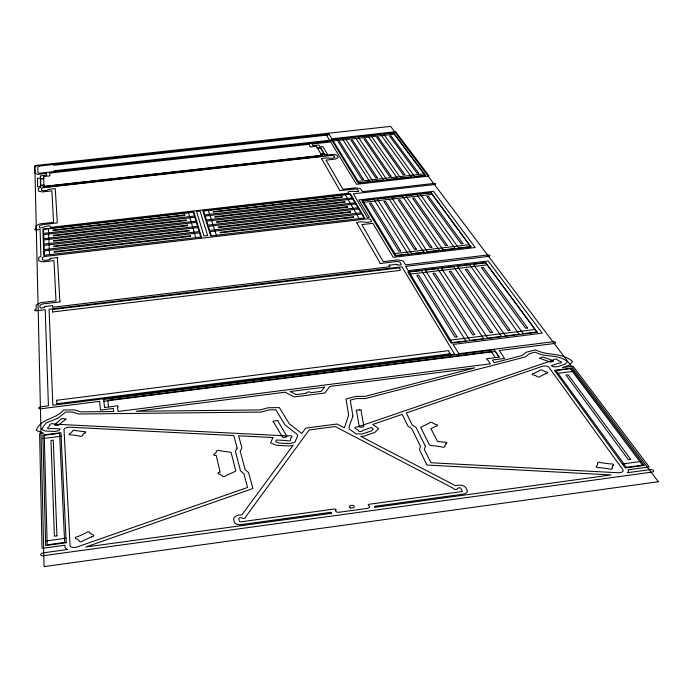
<?xml version="1.0" encoding="UTF-8"?>
<svg xmlns="http://www.w3.org/2000/svg" width="693" height="693" viewBox="0 0 693 693"><rect width="100%" height="100%" fill="white"/><g stroke="black" fill="none" stroke-linecap="round" stroke-linejoin="round"><path stroke-width="1.04" d="M48.397 189.397L55.275 188.617L57.302 222.843L41.519 224.887L39.423 225.866L39.484 227.884C40.748 228.898 51.152 223.163 50.502 227.373L348.57 193.217C345.409 189.882 358.012 192.212 358.688 191.32L357.562 189.466L355.128 189.024L339.916 190.584L321.647 158.81M321.639 158.749C326.264 156.635 330.968 159.546 334.918 157.467L333.939 155.838L331.678 155.457L43.46 187.673L41.502 188.539L41.554 190.306L43.572 190.74L47.133 190.341L48.423 189.484M37.543 165.289L34.737 167.143L34.875 173.129L37.794 174.393L46.474 173.432L46.552 175.208L40.445 175.883L40.515 177.954L37.457 178.3L37.682 186.789L40.8 186.443L40.826 187.353L38.314 188.47L38.384 191.095L42.29 191.926L51.888 190.852L53.543 222.34L40.081 223.874L36.027 225.771L36.097 228.811A1.611 0.554 -7.3 0 0 34.728 229.556A1.611 0.554 -7.3 0 0 36.331 229.894L40.107 229.47L40.896 256.384L38.687 257.458L38.773 260.793L43.174 261.885L53.976 260.62L55.994 300.84L40.722 302.668L36.123 305.05L36.209 309.355A1.828 0.719 -7.9 0 0 34.65 310.308A1.828 0.719 -7.9 0 0 36.478 310.767L45.21 309.719L48.423 405.812L40.922 406.765A2.235 1.005 -8.7 0 0 38.73 408.056A2.235 1.005 -8.7 0 0 40.974 408.783L99.61 401.325L100.485 410.091L113.323 408.446L113.687 411.521L80.847 411.876L74.368 409.866L63.565 409.987C56.012 419.568 40.922 417.914 36.261 430.405L43.546 433.186L39.605 433.697L42.03 548.354L64.951 545.218L65.055 547.444A10.473 5.561 -9.6 0 0 67.619 549.506L43.356 552.841A2.668 1.421 -10.4 0 0 40.748 554.634A2.668 1.421 -10.4 0 0 43.416 555.699L651.905 472.098A2.599 1.282 4.1 0 0 653.612 470.495A2.599 1.282 4.1 0 0 650.034 469.62L627.546 472.695A10.23 5.068 3.5 0 0 628.222 469.802L649.194 466.926L573.094 366.233L562.37 367.611L569.213 365.254L572.522 361.443C561.902 352.131 547.366 356.124 535.507 349.844L526.256 352.243L522.124 355.518L494.213 362.76L492.428 360.014L504.573 358.463L499.255 350.511L554.218 343.529A2.166 0.927 0.9 0 0 555.604 342.368A2.166 0.927 0.9 0 0 552.875 341.744L458.827 353.69L453.179 344.421L542.186 333.186L488.236 260.984L408.212 270.634L405.613 266.363L488.574 256.384A1.888 0.719 -0.8 0 0 489.873 255.483A1.888 0.719 -0.8 0 0 487.534 255.015L405.552 264.865L403.213 261.044L397.791 259.901L383.238 261.642L361.833 224.619L372.886 223.328L393.226 257.32L475.181 247.522L433.454 191.32L358.879 199.905L369.317 217.359L367.403 217.585L353.291 193.849L434.45 184.537A1.663 0.563 -1.9 0 0 435.654 183.818A1.663 0.563 -1.9 0 0 433.636 183.472L362.361 191.64L360.525 188.652L355.821 187.794L342.914 189.267L325.996 160.135L335.213 159.104L338.219 157.519L336.746 155.102L332.371 154.366L324.818 155.206L324.549 154.756L327.538 154.426L322.912 146.587L319.967 146.916L318.849 145.002L312.976 145.651L312.041 144.005L330.63 141.944L356.523 184.321L429.123 176.039L395.651 131.731L331.852 138.782L328.421 133.238M45.556 541.008L66 538.218M622.427 463.981L641.302 461.408M42.966 438.582L61.097 436.235M556.722 373.484L573.613 371.301M103.881 401.247L495.365 351.464L499.133 357.146L489.405 358.385A2.053 0.91 -0.1 0 0 486.746 358.905A2.053 0.91 -0.1 0 0 487.907 360.074L490.332 363.842L118.035 411.503L117.533 407.38A2.096 0.962 -7.4 0 0 117.758 406.003A2.096 0.962 -7.4 0 0 114.821 406.193L104.53 407.51M449.341 340.272L535.178 329.461M409.242 274.263L487.283 264.83M393.78 253.707L469.369 244.69M362.855 202.391L432.328 194.378M357.19 181.488L424.194 173.856M332.319 141.069L394.473 134.191M499.151 357.146L494.282 349.792L103.673 399.419L104.548 407.501M495.287 357.64L491.554 351.949A2.027 0.884 -0.1 0 1 490.731 351.602L108.437 400.207A2.079 0.944 -7.5 0 1 107.917 400.736L108.61 406.99M364.007 217.974L361.668 214.007L210.014 231.627L211.313 235.767M345.131 194.438L359.139 218.607M208.195 210.135L216.337 235.239M200.71 236.997L199.471 232.848L44.274 250.883L44.43 255.206M188.427 212.404L195.712 237.638M48.415 228.456L49.55 254.669M65.956 419.1L58.714 424.982A1.351 0.624 -8.6 0 1 57.155 425.407L55.423 425.32A1.351 0.624 -8.6 0 1 54.773 424.454L61.989 418.485L65.956 419.1M52.503 311.98L399.185 270.513C401.94 271.032 399.385 266.892 397.721 268.052L53.37 309.407L52.417 309.849L52.521 311.937M356.817 222.834L379.998 262.803A1.265 0.485 -2.4 0 0 380.379 263.47A1.265 0.485 -2.4 0 0 382.12 263.262L397.106 261.46L399.913 262.049L401.342 264.423L400.459 264.995L396.76 264.969A1.265 0.494 -2.2 0 0 396.275 264.336A1.265 0.494 -2.2 0 0 394.568 264.553L390.843 264.995A1.273 0.494 -2.3 0 0 389.094 265.211A1.273 0.494 -2.3 0 0 389.483 265.878L389.986 266.736L52.555 307.294L52.521 306.349A1.308 0.511 -7.6 0 0 52.486 305.622A1.308 0.511 -7.6 0 0 50.65 305.847L46.743 306.315A1.308 0.511 -7.7 0 0 44.941 306.514A1.308 0.511 -7.7 0 0 44.863 307.242L41.268 308.151L40.047 307.813L39.977 305.223L42.351 303.984L58.073 302.105A1.299 0.511 -7.5 0 0 59.901 301.879A1.299 0.511 -7.5 0 0 59.858 301.16L57.45 258.22A1.213 0.442 -7.2 0 0 57.415 257.588A1.213 0.442 -7.2 0 0 55.709 257.787L52.088 258.212A1.213 0.442 -7.3 0 0 50.381 258.411A1.213 0.442 -7.3 0 0 50.407 259.043L48.623 259.918L44.612 260.386L42.342 259.823L42.273 257.588L44.473 256.505L367.905 218.806L370.478 219.309L371.708 221.353C367.654 223.934 361.07 220.287 356.826 222.791M539.717 358.307L549.904 361.893A1.308 0.58 1 0 0 551.515 361.902L552.919 361.425A1.308 0.58 1 0 0 552.875 360.516L542.688 356.947L539.726 358.29M425.407 446.249L424.376 449.497L430.925 462.733L618.078 472.739A5.076 2.512 3.5 0 0 623.206 470.209L548.683 366.935A4.409 1.958 1 0 0 542.212 366.372L406.28 412.941L412.248 425.008L416.043 427.46L425.407 446.249M420.486 446.413L419.438 449.662L426.949 465.038L611.113 474.948L374.644 507.389A8.169 4.34 -2.1 0 0 374.731 506.288L462.872 494.196A6.124 3.179 0.2 0 0 467.195 490.297L465.826 487.673A6.601 3.422 0.1 0 0 455.596 485.776L360.706 436.356L363.92 436.174L374.904 432.38L378.699 428.681L372.756 424.437L402.183 414.353L407.9 426.048L411.677 428.499L420.486 446.413M352.936 416.069L348.96 427.061L349.263 428.967L355.959 433.887L362.422 433.948L371.292 430.89L373.276 428.967L371.301 427.538L362.69 430.5A2.174 1.057 -2.4 0 1 360.299 431.505A2.174 1.057 -2.4 0 1 358.385 430.396L356.358 428.924A2.166 1.048 -2.5 0 1 354.998 427.642A2.166 1.048 -2.5 0 1 357.735 426.888L553.438 360.014A2.053 0.901 1.1 0 1 555.491 359.139A2.053 0.901 1.1 0 1 557.544 360.065L559.814 361.322A2.062 0.91 1.2 0 1 561.408 362.413A2.062 0.91 1.2 0 1 558.974 363.08L551.411 365.679L553.594 366.9L557.674 366.666L565.445 363.99L567.437 361.72C558.194 353.751 545.434 357.934 535.247 352.139L529.539 353.629L525.415 356.912L365.367 398.562L356.531 398.562L350.286 400.173L352.936 416.069M348.64 415.211L344.378 427.858L337.032 424.029L305.743 428.127L301.801 433.489L289.258 423.821L279.366 407.614L268.191 407.744L260.092 409.935L136.14 411.278L285.1 392.186L294.317 396.916L324.87 392.992L329.773 386.46L474.74 367.879L364.942 396.396L356.133 396.387L346.024 399.003L348.64 415.211M612.768 465.644L611.962 467.81A1.949 0.962 3.3 0 1 611.503 469.135A1.949 0.962 3.3 0 1 608.783 468.789L599.124 467.524A1.94 0.962 3 0 1 596.439 467.134A1.94 0.962 3 0 1 597.002 465.826L597.842 463.686A1.932 0.953 3 0 1 598.31 462.387A1.932 0.953 3 0 1 600.996 462.707L610.611 463.964A1.94 0.962 3.3 0 1 613.296 464.345A1.94 0.962 3.3 0 1 612.768 465.644M297.695 435.732L294.768 442.437L289.302 443.589L278.95 443.061L275.719 441.805L276.507 440.003L286.538 440.523A2.183 1.065 -4 0 0 289.466 440.835A2.183 1.065 -4 0 0 290.41 439.345L291.19 437.491A2.174 1.057 -3.9 0 0 291.502 435.984A2.174 1.057 -3.9 0 0 288.461 435.984L53.837 424.125A2.114 0.97 -8.7 0 0 51.169 423.839A2.114 0.97 -8.7 0 0 49.87 425.242L48.614 427.001A2.122 0.979 -8.8 0 0 47.886 428.439A2.122 0.979 -8.8 0 0 50.771 428.43L60.135 428.915L58.931 430.63L54.782 431.47L45.149 430.968L41.459 429.348L46.015 423.042L57.969 418.182L65.566 412.066L72.237 411.997L78.725 414.016L260.819 412.084L268.936 409.884L275.84 409.806L284.979 424.93L296.595 433.939L297.695 435.732M272.903 437.543L270.539 442.914L276.715 445.33L289.553 445.997L293.148 445.235L241.814 514.942A6.661 3.56 -5.3 0 0 233.688 519.404L234.347 522.175A6.176 3.309 -5.3 0 0 241.251 524.584L330.873 512.3A8.177 4.366 -2.8 0 0 331.748 513.27L85.776 547.02L252.91 488.53L248.579 472.531L245.218 469.828L240.228 451.169L241.926 447.955L238.635 435.793L272.903 437.543M237.127 448.12L235.403 451.334L240.532 470.945L243.884 473.657L247.54 487.465L77.018 546.985A5.197 2.763 -9.6 0 1 70.088 546.032L63.999 429.391A4.53 2.105 -8.5 0 1 69.872 427.2L233.801 435.55L237.127 448.12M445.885 443.832L444.75 445.868A1.845 0.91 -0.5 0 1 444.083 447.124A1.845 0.91 -0.5 0 1 441.554 446.794L430.422 445.33A1.421 0.702 -0.8 0 1 429.435 444.828L420.781 427.668A1.395 0.676 -1.1 0 1 421.171 427.018L429.313 423.146A1.784 0.858 -0.9 0 1 431.15 422.288A1.784 0.858 -0.9 0 1 432.882 423.154L435.767 424.549A1.793 0.866 -0.8 0 1 437.56 425.398A1.793 0.866 -0.8 0 1 435.767 426.282L430.899 428.612L437.5 441.398L444.135 442.255A1.836 0.901 -0.5 0 1 446.63 442.602A1.836 0.901 -0.5 0 1 445.885 443.832M335.906 510.057L335.784 510.23A3.032 1.62 -2.8 0 0 336.348 511.815A3.032 1.62 -2.8 0 0 339.215 512.248L367.212 508.411A3.032 1.611 -2.1 0 0 368.875 505.725L368.598 505.561A1.516 0.806 -2 0 1 369.43 504.227L461.547 491.614A1.005 0.52 0.2 0 0 462.257 490.973L460.897 488.348A1.507 0.78 0.1 0 0 459.831 487.794A1.507 0.78 0.1 0 0 458.376 487.993L457.493 488.452A1.932 1.005 0 0 1 455.596 489.475A1.932 1.005 0 0 1 453.629 488.487L335.256 426.55L309.173 429.963L245.643 516.9A1.949 1.039 -5.2 0 1 244.542 518.329A1.949 1.039 -5.2 0 1 242.022 517.896L240.861 517.714A1.516 0.814 -5.3 0 0 239.354 517.914A1.516 0.814 -5.3 0 0 238.773 518.702L239.449 521.474A1.014 0.546 -5.3 0 0 240.584 521.872L334.199 509.052A1.516 0.806 -2.9 0 1 335.629 509.268A1.516 0.806 -2.9 0 1 335.906 510.057M324.419 387.144L321.231 391.363L310.871 392.688A2.226 1.031 -3.5 0 0 308.307 391.978A2.226 1.031 -3.5 0 0 306.497 393.252L296.119 394.586L290.15 391.536L324.419 387.144M216.545 451.706L214.891 453.733A1.81 0.892 -5.6 0 0 213.834 454.972A1.81 0.892 -5.6 0 0 216.164 455.318L220.149 472.15A1.854 0.936 -5.6 0 0 218.078 473.111A1.854 0.936 -5.6 0 0 219.681 474.055L222.245 475.615A1.862 0.944 -5.5 0 0 223.796 476.593A1.862 0.944 -5.5 0 0 225.909 475.641L235.196 471.405A1.438 0.728 -5.3 0 0 235.75 470.694L231.159 452.746A1.403 0.693 -5.3 0 0 230.31 452.243L219.88 450.788A1.802 0.892 -5.6 0 0 217.524 450.459A1.802 0.892 -5.6 0 0 216.545 451.706M84.381 433.16L82.484 435.057A1.758 0.832 -8.3 0 1 81.35 436.226A1.758 0.832 -8.3 0 1 79.158 435.94L71.388 434.84A1.758 0.823 -8.5 0 1 69.239 434.511A1.758 0.823 -8.5 0 1 70.452 433.35L72.384 431.453A1.75 0.814 -8.4 0 1 73.527 430.292A1.75 0.814 -8.4 0 1 75.702 430.587L83.446 431.67A1.758 0.823 -8.2 0 1 85.585 431.999A1.758 0.823 -8.2 0 1 84.381 433.16M39.328 166.043L37.794 167.056L37.95 172.531L39.553 173.215L330.085 141.043L326.039 134.433L39.328 166.043M546.179 373.44L540.349 376.23A1.715 0.771 0.9 0 1 538.686 376.992A1.715 0.771 0.9 0 1 536.919 376.23L534 375.008A1.707 0.762 0.8 0 1 532.181 374.272A1.707 0.762 0.8 0 1 533.775 373.475L539.596 370.712A1.707 0.762 0.9 0 1 541.233 369.941A1.707 0.762 0.9 0 1 543 370.694L545.937 371.916A1.715 0.762 1 0 1 547.765 372.643A1.715 0.762 1 0 1 546.179 373.44M91.493 536.884L83.065 540.731A1.992 1.057 -9.4 0 1 80.683 541.796A1.992 1.057 -9.4 0 1 79.219 540.679L76.784 538.885A1.992 1.048 -9.4 0 1 75.268 537.811A1.992 1.048 -9.4 0 1 77.607 536.72L86.01 532.908A1.975 1.039 -9.1 0 1 88.375 531.877A1.975 1.039 -9.1 0 1 89.821 532.96L92.256 534.727A1.984 1.048 -9.1 0 1 93.806 535.793A1.984 1.048 -9.1 0 1 91.493 536.884M285.888 436.988L284.113 437.326A1.386 0.676 -4.1 0 1 282.406 436.954L273.605 422.054A1.135 0.537 -4.3 0 1 273.042 421.37A1.135 0.537 -4.3 0 1 274.532 421.015L276.1 420.72A1.135 0.537 -4.2 0 1 277.676 420.495A1.135 0.537 -4.2 0 1 277.954 421.231L286.841 436.105A1.386 0.676 -4 0 1 285.888 436.988M658.35 481.748L44.066 566.614L34.849 165.584L390.635 126.386L658.35 481.748M56.921 535.828L54.375 536.174L51.005 440.419L53.274 440.124L56.921 535.828M630.699 459.355L628.343 459.676L565.99 375.078L568.104 374.8L630.699 459.355M64.648 542.437L47.193 544.819L44.239 435.265L59.589 433.29L64.648 542.437M66.216 542.74L45.669 545.547L42.871 435.048L60.923 432.718L66.216 542.74M642.524 465.124L626.42 467.325L555.968 370.538L570.27 368.693L642.524 465.124M644.282 465.384L625.329 467.974L554.443 370.348L571.266 368.182L644.282 465.384M448.865 353.984L58.351 403.56A1.091 0.494 -8.4 0 1 56.817 403.698A1.091 0.494 -8.4 0 1 56.913 402.988L56.817 401.013A1.091 0.485 -8.4 0 1 56.67 400.346A1.091 0.485 -8.4 0 1 58.186 400.095L446.985 350.84A1.057 0.459 -0.9 0 1 448.458 350.701A1.057 0.459 -0.9 0 1 448.717 351.342L449.783 353.135A1.057 0.468 -0.9 0 1 450.285 353.751A1.057 0.468 -0.9 0 1 448.865 353.984M454.651 354.218L52.841 405.249L49.073 309.251L401.931 266.805L454.651 354.218M456.999 336.85L454.989 337.101L416.822 275.372L418.659 275.156L456.999 336.85M474.714 334.624L472.704 334.875L433.021 273.414L434.849 273.189L474.714 334.624M492.376 332.397L490.375 332.649L449.185 271.457L451.013 271.24L492.376 332.397M509.996 330.18L508.004 330.431L465.306 269.508L467.125 269.282L509.996 330.18M527.581 327.971L525.589 328.222L481.392 267.559L483.212 267.342L527.581 327.971M465.843 340.921L452.096 342.654L409.087 272.063L421.491 270.565L465.843 340.921M483.662 338.669L469.949 340.402L425.199 270.114L437.578 268.624L483.662 338.669M501.429 336.434L487.751 338.158L441.276 268.174L453.629 266.684L501.429 336.434M519.152 334.191L505.509 335.914L457.311 266.242L469.637 264.752L519.152 334.191M536.832 331.964L523.224 333.679L473.319 264.31L485.611 262.82L536.832 331.964M537.257 332.259L451.074 343.13L407.822 271.933L485.585 262.543L537.257 332.259M400.684 251.005L398.917 251.212L369.473 203.214L371.101 203.023L400.684 251.005M416.285 249.142L414.518 249.35L383.879 201.55L385.507 201.36L416.285 249.142M431.843 247.288L430.084 247.496L398.258 199.887L399.887 199.705L431.843 247.288M447.366 245.443L445.616 245.651L412.612 198.233L414.241 198.042L447.366 245.443M462.863 243.589L461.114 243.806L426.94 196.578L428.56 196.396L462.863 243.589M408.116 254.08L396.024 255.526L362.855 200.649L373.899 199.376L408.116 254.08M423.795 252.209L411.729 253.655L377.191 198.995L388.219 197.73L423.795 252.209M439.44 250.346L427.399 251.784L391.51 197.349L402.512 196.084L439.44 250.346M455.041 248.475L443.026 249.913L405.795 195.703L416.77 194.438L455.041 248.475M470.616 246.621L458.627 248.051L420.045 194.057L431.003 192.793L470.616 246.621M470.954 246.847L395.105 255.908L361.746 200.554L431.003 192.576L470.954 246.847M194.482 216.06L43.659 233.394L43.52 229.374L193.338 212.188L194.482 216.06M352.2 197.921L204.73 214.882L203.508 211.027L350.026 194.222L352.2 197.921M194.828 217.221L43.702 234.606L43.85 238.704L195.998 221.154L194.828 217.221M352.858 199.038L205.093 216.043L206.332 219.958L355.076 202.806L352.858 199.038M186.045 219.958L53.24 235.256L53.274 235.854L186.209 220.539L186.045 219.958M344.716 201.689L214.873 216.64L215.064 217.212L345.036 202.243L344.716 201.689M196.353 222.34L43.893 239.934L44.04 244.101L197.54 226.342L196.353 222.34M355.743 203.941L206.705 221.145L207.961 225.138L358.004 207.77L355.743 203.941M187.491 225.121L53.517 240.601L53.552 241.216L187.656 225.71L187.491 225.121M347.539 206.627L216.58 221.76L216.77 222.349L347.86 207.19L347.539 206.627M197.895 227.547L44.083 245.357L44.231 249.601L199.108 231.627L197.895 227.547M358.679 208.931L208.342 226.342L209.624 230.405L360.975 212.829L358.679 208.931M188.964 230.371L53.794 246.041L53.829 246.665L189.137 230.977L188.964 230.371M350.415 211.66L218.304 226.975L218.503 227.573L350.745 212.231L350.415 211.66M190.471 235.724L54.08 251.585L54.106 252.217L190.636 236.339L190.471 235.724M353.343 216.779L220.071 232.276L220.27 232.883L353.673 217.368L353.343 216.779M207.649 235.551L204.002 235.975L196.587 211.521L200.086 211.122L207.649 235.551M201.368 236.98L43.78 255.345L42.879 229.088L193.849 211.781L201.368 236.98M364.665 217.957L210.698 235.897L202.789 210.759L350.433 193.823L364.665 217.957M363.409 179.314L361.841 179.487L338.167 141.684L339.622 141.528L363.409 179.314M377.235 177.737L375.667 177.919L351.048 140.255L352.503 140.099L377.235 177.737M391.025 176.169L389.466 176.343L363.912 138.834L365.367 138.669L391.025 176.169M404.799 174.601L403.239 174.783L376.741 137.413L378.196 137.249L404.799 174.601M418.537 173.042L416.987 173.215L389.561 135.993L391.008 135.828L418.537 173.042M369.785 181.67L359.078 182.891L332.406 139.683L342.281 138.583L369.785 181.67M383.671 180.093L372.981 181.306L345.235 138.262L355.093 137.171L383.671 180.093M397.531 178.508L386.867 179.73L358.038 136.842L367.879 135.75L397.531 178.508M411.365 176.932L400.719 178.153L370.816 135.43L380.648 134.338L411.365 176.932M425.164 175.364L414.544 176.576L383.575 134.018L393.39 132.935L425.164 175.364M425.45 175.537L358.246 183.195L331.427 139.614L393.399 132.753L425.45 175.537M184.624 214.891L52.971 230.007L53.006 230.596L184.78 215.462L184.624 214.891M341.944 196.829L213.201 211.608L213.392 212.171L342.255 197.375L341.944 196.829M41.823 185.3L40.809 185.412L40.601 178.95L41.597 178.837A1.473 0.468 -6.8 0 0 43.668 178.612A1.473 0.468 -6.8 0 0 43.642 177.945L43.59 176.524L47.635 176.083A1.464 0.459 -6.7 0 0 49.697 175.849A1.464 0.459 -6.7 0 0 49.662 175.199L49.558 173.094L309.061 144.335L310.169 146.292A1.421 0.45 -3.6 0 0 310.516 146.899A1.421 0.45 -3.6 0 0 312.5 146.673L316.398 146.24L317.16 147.557A1.429 0.45 -3.5 0 0 317.507 148.172A1.429 0.45 -3.5 0 0 319.499 147.947L320.461 147.843L323.952 153.811L322.973 153.924A1.447 0.468 -3.4 0 0 320.963 154.149A1.447 0.468 -3.4 0 0 321.327 154.773L321.777 155.553L43.98 186.582L43.945 185.75A1.49 0.476 -6.9 0 0 43.919 185.066A1.49 0.476 -6.9 0 0 41.823 185.3M43.928 185.274L40.506 185.655L40.289 178.785L43.659 178.413L43.928 185.274M324.359 153.967L321.076 154.331L317.403 147.99L320.651 147.626L324.359 153.967M322.548 155.232L43.035 186.452L43.07 187.413L323.059 156.124L322.548 155.232M327.72 134.165L53.604 164.388L53.656 165.28L328.231 134.988L327.72 134.165M331.358 140.081L53.985 170.79L54.037 171.699L331.878 140.93L331.358 140.081M359.485 409.961L357.874 410.083A1.126 0.537 -2.5 0 0 356.306 410.265A1.126 0.537 -2.5 0 0 356.574 411.001L359.26 426.593A1.377 0.667 -2.4 0 0 360.75 427.157L362.586 427.018A1.377 0.667 -2.4 0 0 363.842 426.256L361.062 410.672A1.126 0.537 -2.4 0 0 361.079 409.918A1.126 0.537 -2.4 0 0 359.485 409.961M350.615 507.882A2.521 1.343 -2.5 0 0 354.366 506.574A2.521 1.343 -2.5 0 0 350.554 505.561A2.521 1.343 -2.5 0 0 350.615 507.882"/></g></svg>
